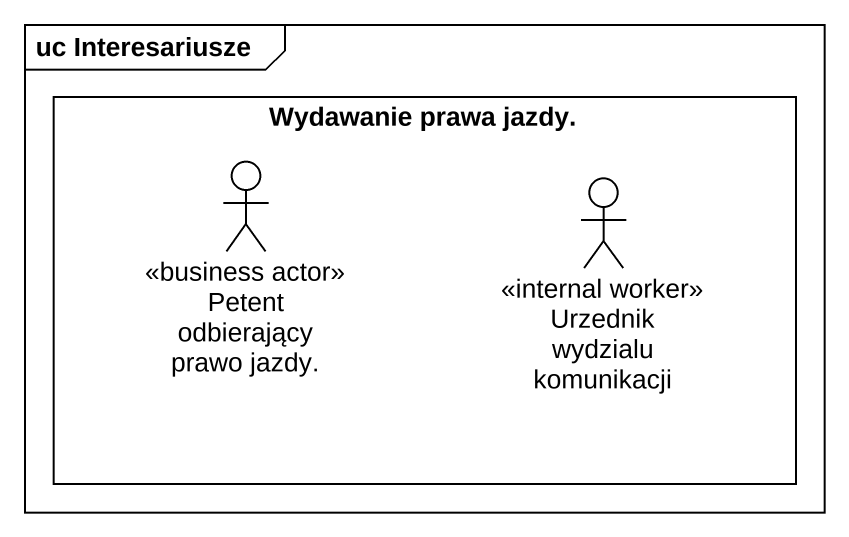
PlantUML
@startuml
mainframe uc Interesariusze
rectangle "Wydawanie prawa jazdy." as Wydawanie_prawa_jazdy {
  actor "Petent odbierający prawo jazdy." as Petent_odbierający_prawo <<business actor>>
  actor "Urzednik wydzialu komunikacji" as Urzednik_wydzialu <<internal worker>>
}
@enduml
